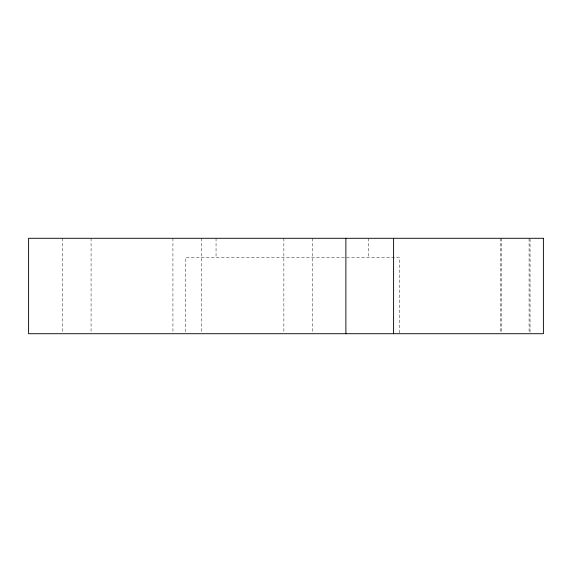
<?xml version="1.0" encoding="UTF-8"?>
<svg xmlns="http://www.w3.org/2000/svg" width="572" height="572" viewBox="0 0 572 572"><rect width="100%" height="100%" fill="white"/><g stroke="black" fill="none" stroke-linecap="round" stroke-linejoin="round"><path stroke-width="0.43" stroke-dasharray="2.86 2.15" d="M530.037 239.182L530.037 332.818M529.086 238.288L529.086 332.818M501.444 238.288L501.444 332.818M500.464 238.288L500.464 332.818M399.256 332.825L399.256 257.371L185.514 257.371L185.514 332.825M368.718 238.288L368.718 257.371M312.484 238.288L312.484 332.818M283.862 238.288L283.862 332.818M216.052 238.288L216.052 257.371M201.551 238.288L201.551 332.818M172.93 238.288L172.93 332.818M91.07 238.288L91.07 332.818M62.448 238.288L62.448 332.818"/><path stroke-width="0.86" d="M393.593 238.288L393.593 333.712M345.881 238.288L345.881 333.712M543.4 238.288L28.6 238.288L28.6 333.712L543.4 333.712L543.4 238.288"/></g></svg>
